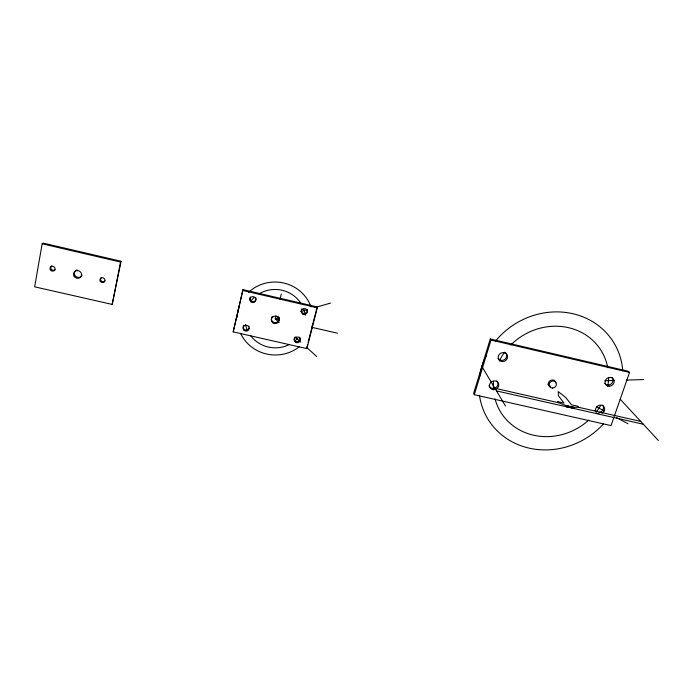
<?xml version="1.0" encoding="UTF-8"?>
<svg xmlns="http://www.w3.org/2000/svg" width="693" height="693" viewBox="0 0 693 693"><rect width="100%" height="100%" fill="white"/><g stroke="black" fill="none" stroke-linecap="round" stroke-linejoin="round"><path stroke-width="1.04" d="M233.194 331.886L242.966 289.631L317.169 306.904L317.273 307.822L306.886 348.614L233.194 331.886L242.966 289.631M42.152 243.806L34.65 286.824L112.188 304.418L121.11 261.261L43.018 243.078L42.152 243.806L120.539 262.049L121.11 261.261M112.188 304.418L120.539 262.049M275.987 315.8L275.234 318.901L279.218 322.522M280.015 299.246L281.28 294.066M307.614 344.438L306.886 348.614M308.142 342.351L317.169 306.904M490.272 338.972L473.614 393.451L474.281 394.707L611.027 425.597L629.539 372.436L628.334 371.266L490.272 338.972L490.999 340.046L629.539 372.436M474.281 394.707L490.999 340.046M279.322 317.732L275.234 318.901L279.444 319.871M300.797 311.59L306.93 309.832M315.116 307.493L330.457 303.101M604.842 380.734L614.518 380.448M626.342 380.093L643.537 379.573M640.739 421.413L578.646 407.293L573.31 407.207L566.068 405.751M566.207 405.925L573.44 407.38M566.337 406.098L573.579 407.562M566.467 406.28L573.717 407.735M566.605 406.453L573.856 407.908M566.735 406.626L573.995 408.09M566.874 406.808L574.133 408.264M494.897 388.253L558.402 402.694L565.869 405.518L573.31 407.207L574.384 408.584M496.474 390.895L643.364 424.255M311.963 327.356L337.43 333.203M242.819 290.497L317.273 307.822M596.647 406.869L604.235 410.958M616.571 417.602L627.953 423.735M295.157 336.989L300.736 342.047M306.315 347.115L316.675 356.514M620.209 399.22L658.35 440.462M578.646 407.293L577.797 406.219L571.404 404.764L565.705 397.444L558.203 391.562L558.463 395.79L564.024 403.083L557.614 401.628L558.402 402.694M565.869 405.518L566.917 406.895M482.571 367.593L505.492 406.011M105.007 280.934A2.547 2.382 27.5 0 1 101.403 281.037A2.547 2.382 27.5 0 1 101.221 277.564M82.086 275.043A4.071 3.786 29 0 1 75.459 276.169A4.071 3.786 29 0 1 77.001 269.889M55.093 269.759A2.59 2.382 30.3 0 1 51.386 269.291A2.59 2.382 30.3 0 1 51.88 265.8M307.06 309.433A3.032 2.928 -2.4 0 1 305.908 313.045A3.032 2.928 -2.4 0 1 302.035 312.56A3.032 2.928 -2.4 0 1 301.897 308.783M255.83 297.713A3.067 2.954 10.1 0 1 252.599 301.62A3.067 2.954 10.1 0 1 250.39 297.037M249.125 328.084A3.041 2.902 8.2 0 1 244.837 329.781A3.041 2.902 8.2 0 1 243.806 325.415M248.995 326.056A3.041 2.902 8.2 0 1 249.142 326.446M299.627 337.144A3.006 2.876 -1.8 0 1 297.548 341.684A3.006 2.876 -1.8 0 1 294.386 337.768M277.997 316.337A3.855 3.708 3.6 0 1 277.971 321.517A3.855 3.708 3.6 0 1 272.592 321.595A3.855 3.708 3.6 0 1 272.358 316.415M297.669 338.323A30.327 29.175 3.6 0 1 294.577 341.173M289.224 344.577A30.327 29.175 3.6 0 1 250.753 335.845M247.496 330.457A30.327 29.175 3.6 0 1 245.495 324.515M251.083 300.814A30.327 29.175 3.6 0 1 253.967 297.687M259.104 293.832A30.327 29.175 3.6 0 1 301.074 303.595M303.837 309.269A30.327 29.175 3.6 0 1 305.284 315.35M312.508 324.818A37.916 36.469 3.6 0 1 311.495 329.019M299.359 346.682A37.916 36.469 3.6 0 1 240.575 333.342M237.249 317.281A37.916 36.469 3.6 0 1 239.397 306.193M248.596 292.333A37.916 36.469 3.6 0 1 311.001 306.852M550.666 386.911A3.751 3.43 -30.7 0 1 548.449 383.073A3.751 3.43 -30.7 0 1 552.217 380.033A3.751 3.43 -30.7 0 1 555.682 382.865M554.088 380.085A3.742 3.422 -30.8 0 1 554.469 380.708M549.991 385.75A3.742 3.422 -30.8 0 1 547.851 384.191M495.582 341.008A73.631 67.299 -30.8 0 1 573.085 313.773A73.631 67.299 -30.8 0 1 622.738 370.738M603.508 423.899A73.631 67.299 -30.8 0 1 529.201 448.154A73.631 67.299 -30.8 0 1 479.565 395.902M479.357 378.231A73.631 67.299 -30.8 0 1 486.469 355.007M510.802 345.001A58.896 53.829 -30.8 0 1 568.719 327.72A58.896 53.829 -30.8 0 1 607.718 367.654M608.575 377.356A58.896 53.829 -30.8 0 1 607.787 386.183M600.459 405.838A58.896 53.829 -30.8 0 1 596.448 411.755M588.79 420.071A58.896 53.829 -30.8 0 1 495.036 398.882M493.468 389.31A58.896 53.829 -30.8 0 1 493.529 381.427M499.246 361.088A58.896 53.829 -30.8 0 1 504.643 352.2M611.832 377.347A4.721 4.253 -33.7 0 1 611.313 383.783A4.721 4.253 -33.7 0 1 604.677 383.454M602.563 405.128A4.669 4.201 -31.4 0 1 603.144 409.572A4.669 4.201 -31.4 0 1 599.168 412.439M596.69 412.058A4.669 4.201 -31.4 0 1 594.949 410.429M505.197 352.399A4.747 4.418 -29.8 0 1 504.998 359.295A4.747 4.418 -29.8 0 1 497.99 358.316M496.682 380.769A4.704 4.357 -26.8 0 1 495.712 387.742A4.704 4.357 -26.8 0 1 488.92 385.542M596.179 411.988A4.686 4.21 -31.4 0 1 597.972 405.795A4.686 4.21 -31.4 0 1 604.235 407.224A4.686 4.21 -31.4 0 1 601.836 413.271M598.969 413.721A4.686 4.21 -31.4 0 1 597.764 413.357M100.312 281.367A2.555 2.382 27.4 0 0 104.669 281.367A2.555 2.382 27.4 0 0 102.278 277.737A2.555 2.382 27.4 0 0 100.312 281.367M74.047 276.126A4.089 3.794 29 0 0 81.012 276.611A4.089 3.794 29 0 0 77.581 270.582A4.089 3.794 29 0 0 74.047 276.126M50.32 269.759A2.599 2.391 30.2 0 0 54.73 270.062A2.599 2.391 30.2 0 0 52.529 266.251A2.599 2.391 30.2 0 0 50.32 269.759M302.754 314.033A3.041 2.937 -2.4 0 0 307.38 311.59A3.041 2.937 -2.4 0 0 302.884 308.948A3.041 2.937 -2.4 0 0 302.754 314.033M250.753 301.732A3.075 2.963 10 0 0 255.83 300.286A3.075 2.963 10 0 0 251.931 296.743A3.075 2.963 10 0 0 250.753 301.732M244.179 330.448A3.049 2.919 8.1 0 0 249.099 328.673A3.049 2.919 8.1 0 0 244.976 325.467A3.049 2.919 8.1 0 0 244.179 330.448M295.651 342.316A3.015 2.885 -1.8 0 0 300.234 339.908A3.015 2.885 -1.8 0 0 295.772 337.318A3.015 2.885 -1.8 0 0 295.651 342.316M272.973 322.895A3.863 3.716 3.5 0 0 279.045 320.209A3.863 3.716 3.5 0 0 273.562 316.484A3.863 3.716 3.5 0 0 272.973 322.895M552.59 388.028A3.76 3.439 -30.7 0 0 556.046 382.649A3.76 3.439 -30.7 0 0 549.679 382.831A3.76 3.439 -30.7 0 0 552.59 388.028M609.606 386.218A4.738 4.271 -33.6 0 0 613.556 379.236A4.738 4.271 -33.6 0 0 605.595 380.015A4.738 4.271 -33.6 0 0 609.606 386.218M493.624 389.717A4.721 4.366 -26.8 0 0 498.354 383.22A4.721 4.366 -26.8 0 0 490.341 382.908A4.721 4.366 -26.8 0 0 493.624 389.717M502.373 361.59A4.764 4.427 -29.7 0 0 507.163 354.998A4.764 4.427 -29.7 0 0 499.09 354.66A4.764 4.427 -29.7 0 0 502.373 361.59"/></g></svg>
